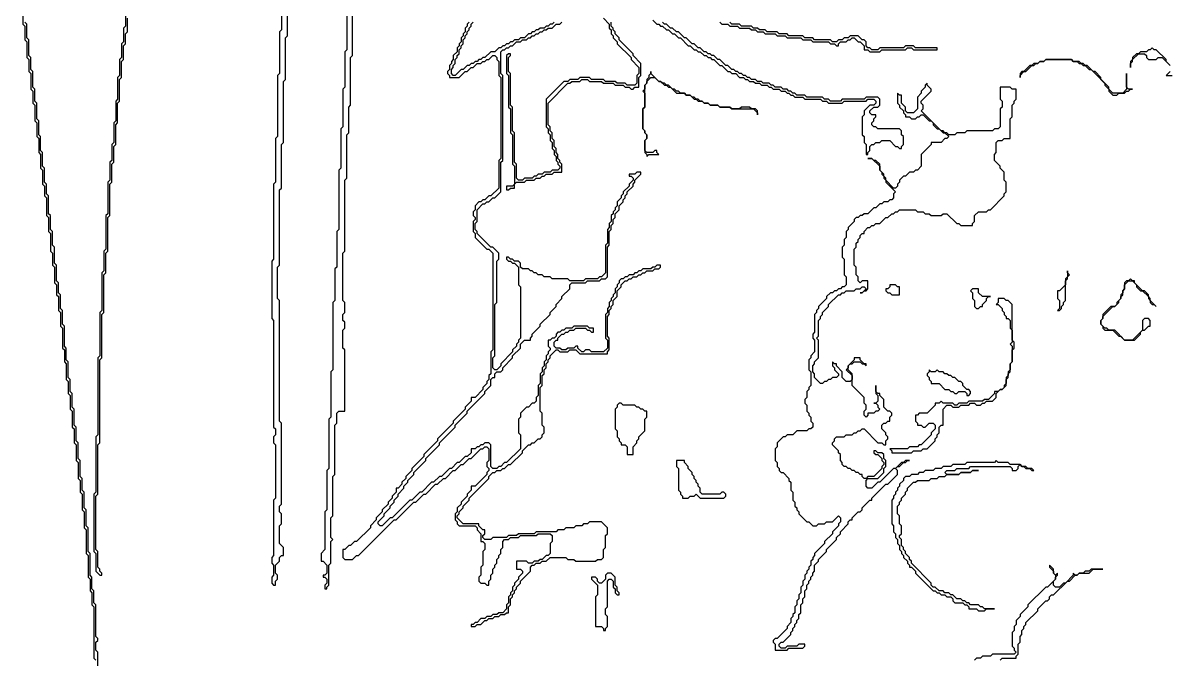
# Model space of a CAD drawing. Header units: metres. Extents: x 0 to 500, y 0 to 703.
# Drawn here: x 301.9 to 374.3, y 63.6 to 103.8 of the extents above; entities that cross this region are included whole.
import ezdxf

# ---------------------------------------------------------------- set-up
doc = ezdxf.new("R2010")
doc.units = ezdxf.units.M

msp = doc.modelspace()

# ---------------------------------------------------------------- linework, layer by layer
for points in [[(322.375, 106.125), (322.375, 102.125), (322.25, 102), (322.25, 99.75), (322.125, 99.625), (322.125, 97.25), (322, 97.125), (322, 94.625), (321.875, 94.5), (321.875, 90.75), (321.75, 90.625), (321.75, 88.375), (321.625, 88.25), (321.625, 86.25), (321.5, 86.125), (321.5, 81.875), (321.375, 81.75), (321.375, 78.875), (321.25, 78.75), (321.25, 75.625), (321.125, 75.5), (321.125, 73), (321, 72.875), (321, 70.5), (320.75, 70.25), (320.75, 69.75), (320.875, 69.75), (321.125, 69.5), (321.125, 69), (321, 68.875), (320.875, 68.875), (320.875, 68.75), (321, 68.75), (321.125, 68.625), (321.125, 68.375), (321, 68.25), (321, 68), (321.125, 68), (321.125, 68.125), (321.25, 68.25), (321.25, 69.5), (321.375, 69.625), (321.375, 71), (321.5, 71.125), (321.375, 71.25), (321.375, 72.5), (321.5, 72.625), (321.5, 75.125), (321.625, 75.25), (321.625, 78.375), (321.75, 78.5), (321.75, 79.125), (321.875, 79.25), (322.25, 79.25), (322.25, 83.125), (322.125, 83.25), (322.125, 84.375), (322.25, 84.5), (322.25, 84.875), (322.125, 85), (322.125, 85.375), (322.25, 85.5), (322.25, 86.125), (322.125, 86.25), (322.125, 89.25), (322.25, 89.375), (322.25, 93.875), (322.375, 94), (322.375, 96.75), (322.5, 96.875), (322.5, 98.5), (322.625, 98.625), (322.625, 101.625), (322.75, 101.75), (322.75, 105.75)], [(318.25, 105.25), (318.25, 103.375), (318.125, 103.25), (318.125, 100.625), (318, 100.5), (318, 96.625), (317.875, 96.5), (317.875, 93.75), (317.75, 93.625), (317.75, 88.875), (317.625, 88.75), (317.625, 85.125), (317.75, 85), (317.75, 78.25), (317.875, 78.125), (317.875, 77.75), (317.75, 77.625), (317.75, 77.25), (317.875, 77.125), (317.875, 73.75), (317.75, 73.625), (317.75, 70.125), (317.625, 70), (317.625, 69.625), (317.75, 69.5), (317.75, 68.875), (317.625, 68.75), (317.625, 68.375), (317.75, 68.25), (317.875, 68.25), (317.875, 68.5), (318, 68.625), (318, 68.875), (317.875, 69), (317.875, 69.5), (318.125, 69.75), (318.125, 70), (318.25, 70.125), (318.375, 70.125), (318.375, 70.625), (318.125, 70.875), (318.125, 72), (318.25, 72.125), (318.25, 72.75), (318.125, 72.875), (318.125, 73.25), (318.25, 73.375), (318.25, 78.5), (318.125, 78.625), (318.125, 86.25), (318, 86.375), (318, 88.375), (318.125, 88.5), (318.125, 93.25), (318.25, 93.375), (318.25, 96.125), (318.375, 96.25), (318.375, 100.125), (318.5, 100.25), (318.5, 102.875), (318.625, 103), (318.625, 104.875)], [(301.875, 104.625), (301.875, 103.75), (302, 103.625), (302, 102.75), (302.125, 102.625), (302.125, 101.625), (302.25, 101.5), (302.25, 100.75), (302.375, 100.625), (302.375, 99.625), (302.5, 99.5), (302.5, 98.75), (302.625, 98.625), (302.625, 97.625), (302.75, 97.5), (302.75, 96.625), (302.875, 96.5), (302.875, 95.625), (303, 95.5), (303, 94.625), (303.125, 94.5), (303.125, 93.625), (303.25, 93.5), (303.25, 92.875), (303.375, 92.75), (303.375, 91.625), (303.5, 91.5), (303.5, 90.625), (303.625, 90.5), (303.625, 89.375), (303.75, 89.25), (303.75, 88.5), (303.875, 88.375), (303.875, 87.375), (304, 87.25), (304, 86.625), (304.125, 86.5), (304.125, 85.625), (304.25, 85.5), (304.25, 84.625), (304.375, 84.5), (304.375, 83.25), (304.5, 83.125), (304.5, 82.375), (304.625, 82.25), (304.625, 81.25), (304.75, 81.125), (304.75, 80.375), (304.875, 80.25), (304.875, 79.375), (305, 79.25), (305, 78.25), (305.125, 78.125), (305.125, 77.25), (305.25, 77.125), (305.25, 76.125), (305.375, 76), (305.375, 75), (305.5, 74.875), (305.5, 74.125), (305.625, 74), (305.625, 73), (305.75, 72.875), (305.75, 71.875), (305.875, 71.75), (305.875, 70.25), (306, 70.125), (306, 68.75), (306.125, 68.625), (306.125, 67.875), (306.25, 67.75), (306.25, 67), (306.375, 66.875), (306.375, 63.625), (306.5, 63.5)], [(308.375, 105), (308.375, 103.625), (308.25, 103.5), (308.25, 102.625), (308.125, 102.5), (308.125, 101.625), (308, 101.5), (308, 100.5), (307.875, 100.375), (307.875, 99), (307.75, 98.875), (307.75, 97.625), (307.625, 97.5), (307.625, 96.25), (307.5, 96.125), (307.5, 95.125), (307.375, 95), (307.375, 93.875), (307.25, 93.75), (307.25, 91.75), (307.125, 91.625), (307.125, 89.5), (307, 89.375), (307, 88.125), (306.875, 88), (306.875, 85.625), (306.75, 85.5), (306.75, 82.75), (306.625, 82.625), (306.625, 77.75), (306.5, 77.625), (306.5, 74.125), (306.375, 74), (306.375, 70.375), (306.5, 70.25), (306.5, 69.125), (306.75, 68.875), (306.875, 68.875), (306.875, 69), (306.75, 69.125), (306.75, 69.25), (306.625, 69.375), (306.625, 70.375), (306.5, 70.5), (306.5, 73.875), (306.625, 74), (306.625, 77.125), (306.75, 77.25), (306.75, 82.5), (306.875, 82.625), (306.875, 85.375), (307, 85.5), (307, 87.875), (307.125, 88), (307.125, 89.25), (307.25, 89.375), (307.25, 91.5), (307.375, 91.625), (307.375, 93.625), (307.5, 93.75), (307.5, 94.875), (307.625, 95), (307.625, 96), (307.75, 96.125), (307.75, 97.375), (307.875, 97.5), (307.875, 98.75), (308, 98.875), (308, 100.25), (308.125, 100.375), (308.125, 101.375), (308.25, 101.5), (308.25, 102.375), (308.375, 102.5), (308.375, 103.125), (308.5, 103.25), (308.5, 104.125)], [(306.625, 62.125), (306.625, 64), (306.5, 64.125), (306.5, 64.625), (306.625, 64.75), (306.625, 64.875), (306.5, 65), (306.5, 67), (306.375, 67.125), (306.375, 67.875), (306.25, 68), (306.25, 68.75), (306.125, 68.875), (306.125, 70.25), (306, 70.375), (306, 71.875), (305.875, 72), (305.875, 73), (305.75, 73.125), (305.75, 74.125), (305.625, 74.25), (305.625, 75), (305.5, 75.125), (305.5, 76.125), (305.375, 76.25), (305.375, 77.25), (305.25, 77.375), (305.25, 78.25), (305.125, 78.375), (305.125, 79.375), (305, 79.5), (305, 80.375), (304.875, 80.5), (304.875, 81.25), (304.75, 81.375), (304.75, 82.375), (304.625, 82.5), (304.625, 83.25), (304.5, 83.375), (304.5, 84.625), (304.375, 84.75), (304.375, 85.625), (304.25, 85.75), (304.25, 86.625), (304.125, 86.75), (304.125, 87.375), (304, 87.5), (304, 88.5), (303.875, 88.625), (303.875, 89.625), (303.75, 89.75), (303.75, 90.625), (303.625, 90.75), (303.625, 91.625), (303.5, 91.75), (303.5, 92.875), (303.375, 93), (303.375, 93.625), (303.25, 93.75), (303.25, 94.625), (303.125, 94.75), (303.125, 95.625), (303, 95.75), (303, 96.625), (302.875, 96.75), (302.875, 97.625), (302.75, 97.75), (302.75, 98.75), (302.625, 98.875), (302.625, 99.625), (302.5, 99.75), (302.5, 100.75), (302.375, 100.875), (302.375, 101.625), (302.25, 101.75), (302.25, 102.75), (302.125, 102.875), (302.125, 103.75), (302, 103.875)], [(330.125, 103.875), (330, 103.75), (330, 103.625), (329.875, 103.5), (329.875, 103.25), (329.75, 103.125), (329.75, 103), (329.625, 102.875), (329.625, 102.625), (329.5, 102.5), (329.5, 102.375), (329.375, 102.25), (329.375, 102), (329.125, 101.75), (329.125, 101.5), (329, 101.375), (329, 101.25), (328.875, 101.125), (328.875, 100.875), (328.75, 100.75), (328.75, 100.625), (328.875, 100.5), (328.875, 100.375), (329.5, 100.375), (329.875, 100.75), (330, 100.75), (330.25, 101), (330.375, 101), (330.625, 101.25), (330.875, 101.25), (331, 101.375), (331.125, 101.375), (331.25, 101.5), (331.375, 101.5), (331.625, 101.75), (331.75, 101.75), (331.875, 101.625), (331.875, 101.5), (332, 101.375), (332, 100.5), (332.125, 100.375), (332.125, 95.25), (332, 95.125), (332, 93.375), (331.5, 92.875), (331.375, 92.875), (331.125, 92.625), (331, 92.625), (330.875, 92.5), (330.75, 92.5), (330.5, 92.25), (330.5, 92), (330.375, 91.875), (330.375, 91.625), (330.5, 91.5), (330.5, 91.375), (330.375, 91.25), (330.375, 90.625), (330.5, 90.5), (330.5, 90.25), (331.25, 89.5), (331.375, 89.5), (331.625, 89.25), (331.625, 83.125), (331.5, 83), (331.5, 81.625), (331.375, 81.5), (331.375, 81.25), (331.25, 81.125), (331.25, 81), (331, 80.75), (331, 80.625), (330.5, 80.125), (330.25, 80.125), (330.25, 79.875), (329.875, 79.5), (329.875, 79.375), (329.125, 78.625), (329.125, 78.5), (328.125, 77.5), (328.125, 77.375), (327.25, 76.5), (327.25, 76.375), (326.5, 75.625), (326.5, 75.5), (326.125, 75.125), (326.125, 75), (325.875, 74.75), (325.875, 74.625), (325.625, 74.375), (325.5, 74.375), (325.5, 74.125), (325.25, 73.875), (325.25, 73.75), (325, 73.5), (325, 73.375), (324.625, 73), (324.625, 72.875), (324.25, 72.5), (324.25, 72.375), (323.875, 72), (323.875, 71.875), (323, 71), (322.875, 71), (322.625, 70.75), (322.5, 70.75), (322.25, 70.5), (322.125, 70.5), (322.125, 70), (322.25, 69.875), (322.75, 69.875), (323, 70.125), (323.125, 70.125), (325.375, 72.375), (325.5, 72.375), (326.625, 73.5), (326.75, 73.5), (327.25, 74), (327.375, 74), (328, 74.625), (328.125, 74.625), (328.5, 75), (328.625, 75), (329.125, 75.5), (329.25, 75.5), (329.625, 75.875), (329.75, 75.875), (330.125, 76.25), (330.25, 76.25), (330.875, 76.875), (331, 76.875), (331.125, 77), (331.25, 77), (331.375, 76.875), (331.375, 76.125), (331.25, 76), (331.25, 75.75), (331.375, 75.625), (331.375, 75.5), (331.25, 75.375), (331.25, 75.25), (330.5, 74.5), (330.25, 74.5), (330.25, 74.25), (330, 74), (330, 73.875), (329.625, 73.5), (329.625, 73.375), (329.375, 73.125), (329.375, 72.875), (329.25, 72.75), (329.25, 72.375), (329.375, 72.25), (329.375, 72.125), (329.5, 72), (330.5, 72), (330.625, 71.875), (330.625, 71.75), (330.875, 71.5), (330.875, 71), (331, 71), (331.125, 70.875), (331.125, 70.5), (331, 70.375), (331, 69.5), (330.875, 69.375), (330.875, 68.875), (330.75, 68.75), (330.75, 68.5), (330.875, 68.375), (331.125, 68.375), (331.25, 68.25), (331.375, 68.25), (331.375, 68.5), (331.5, 68.625), (331.5, 68.875), (331.625, 69), (331.625, 69.25), (331.75, 69.375), (331.75, 69.5), (331.875, 69.625), (331.875, 69.875), (332, 70), (332, 70.125), (332.125, 70.25), (332.125, 70.5), (332.25, 70.625), (332.25, 71), (332.375, 71.125), (332.625, 71.125), (332.75, 71.25), (333.25, 71.25), (333.375, 71.375), (334.375, 71.375), (334.5, 71.5), (335.25, 71.5), (335.375, 71.375), (335.375, 71), (335.25, 70.875), (335.25, 70.25), (335.125, 70.125), (335, 70.125), (334.75, 69.875), (334.625, 69.875), (334.5, 69.75), (334.25, 69.75), (334.125, 69.625), (333.875, 69.625), (333.75, 69.75), (333.125, 69.75), (333.125, 69.25), (333.375, 69.25), (333.5, 69.125), (333.5, 69), (333.25, 68.75), (333.25, 68.625), (333, 68.375), (333, 68.25), (332.875, 68.125), (332.875, 67.875), (332.75, 67.75), (332.75, 67.625), (332.625, 67.5), (332.625, 67.125), (332.5, 67), (332.5, 66.75), (332.25, 66.5), (332, 66.5), (331.875, 66.375), (331.625, 66.375), (331.5, 66.25), (331.25, 66.25), (331.125, 66.125), (330.875, 66.125), (330.625, 65.875), (330.5, 65.875), (330.375, 65.75), (330.25, 65.75), (330.25, 65.625), (330.5, 65.625), (330.625, 65.75), (330.875, 65.75), (331.125, 66), (331.25, 66), (331.375, 66.125), (331.625, 66.125), (331.75, 66.25), (332, 66.25), (332.125, 66.375), (332.375, 66.375), (332.5, 66.5), (332.625, 66.5), (332.625, 66.875), (332.75, 67), (332.75, 67.375), (332.875, 67.5), (332.875, 67.625), (333, 67.75), (333, 67.875), (333.125, 68), (333.125, 68.125), (333.375, 68.375), (333.375, 68.5), (334, 69.125), (334, 69.375), (334.125, 69.5), (334.25, 69.5), (334.375, 69.625), (334.625, 69.625), (334.75, 69.75), (335, 69.75), (335.25, 70), (336.25, 70), (336.375, 69.875), (336.75, 69.875), (336.875, 69.75), (338.125, 69.75), (338.25, 69.875), (338.5, 69.875), (338.625, 70), (338.625, 70.5), (338.75, 70.625), (338.75, 71.375), (338.875, 71.5), (338.875, 71.875), (338.5, 72.25), (337.75, 72.25), (337.625, 72.125), (337.375, 72.125), (337.25, 72), (336.875, 72), (336.75, 71.875), (336.25, 71.875), (336.125, 71.75), (335.75, 71.75), (335.625, 71.625), (334.375, 71.625), (334.25, 71.5), (333.25, 71.5), (333.125, 71.375), (332.625, 71.375), (332.5, 71.25), (331.625, 71.25), (331.5, 71.125), (331.125, 71.125), (331, 71.25), (331, 71.375), (331.125, 71.5), (331.125, 71.75), (331, 71.75), (330.75, 72), (330.75, 72.125), (329.75, 72.125), (329.375, 72.5), (329.375, 72.625), (329.5, 72.75), (329.5, 72.875), (329.75, 73.125), (329.75, 73.25), (330.125, 73.625), (330.125, 73.75), (331.375, 75), (331.375, 75.125), (331.625, 75.375), (331.75, 75.375), (331.875, 75.5), (332.125, 75.5), (332.25, 75.625), (332.375, 75.625), (332.625, 75.875), (332.75, 75.875), (333.5, 76.625), (333.5, 76.75), (333.875, 77.125), (334, 77.125), (334.125, 77.25), (334.25, 77.25), (334.5, 77.5), (334.625, 77.5), (334.75, 77.625), (334.75, 77.75), (334.875, 77.875), (334.875, 78.25), (334.75, 78.375), (334.75, 79.125), (334.625, 79.25), (334.625, 80.75), (334.75, 80.875), (334.75, 81.5), (334.875, 81.625), (334.875, 81.875), (335, 82), (335, 82.25), (335.125, 82.375), (335.125, 82.5), (335.25, 82.625), (335.25, 82.75), (335.625, 83.125), (335.75, 83.125), (335.875, 83), (336.375, 83), (336.5, 83.125), (336.875, 83.125), (337.125, 82.875), (338.875, 82.875), (338.875, 83), (339, 83.125), (339, 83.875), (338.875, 84), (338.875, 85.25), (339, 85.375), (339, 85.625), (339.125, 85.75), (339.125, 85.875), (339.25, 86), (339.25, 86.25), (339.5, 86.5), (339.5, 86.875), (339.75, 87.125), (339.75, 87.25), (340, 87.5), (340.125, 87.5), (340.25, 87.625), (340.375, 87.625), (340.5, 87.75), (340.75, 87.75), (340.875, 87.875), (341, 87.875), (341.125, 88), (341.25, 88), (341.375, 88.125), (341.75, 88.125), (341.875, 88.25), (342.125, 88.25), (342.25, 88.375), (342.25, 88.5), (342, 88.5), (341.875, 88.375), (341.75, 88.375), (341.625, 88.25), (341.125, 88.25), (341, 88.125), (340.875, 88.125), (340.75, 88), (340.625, 88), (340.5, 87.875), (340.25, 87.875), (340.125, 87.75), (340, 87.75), (339.875, 87.625), (339.75, 87.625), (339.625, 87.5), (339.625, 87.375), (339.5, 87.25), (339.5, 87.125), (339.375, 87), (339.375, 86.75), (339.25, 86.625), (339.25, 86.5), (339.125, 86.375), (339.125, 86.25), (339, 86.125), (339, 85.875), (338.875, 85.75), (338.875, 85.5), (338.75, 85.375), (338.75, 83.875), (338.875, 83.75), (338.875, 83.25), (338.625, 83), (337.875, 83), (337.75, 83.125), (337.5, 83.125), (337.375, 83), (337.25, 83), (337, 83.25), (337, 83.375), (336.875, 83.375), (336.75, 83.25), (336.375, 83.25), (336.25, 83.125), (336, 83.125), (335.875, 83.25), (335.625, 83.25), (335.5, 83.375), (335.5, 83.625), (335.625, 83.75), (335.75, 83.75), (335.75, 83.875), (336, 84.125), (336.125, 84.125), (336.25, 84.25), (336.375, 84.25), (336.5, 84.375), (336.75, 84.375), (336.875, 84.5), (337.5, 84.5), (337.625, 84.375), (337.75, 84.375), (337.875, 84.25), (338, 84.25), (338, 84.5), (337.75, 84.5), (337.625, 84.625), (336.75, 84.625), (336.625, 84.5), (336.25, 84.5), (336.125, 84.375), (336, 84.375), (335.875, 84.25), (335.75, 84.25), (335.625, 84.125), (335.625, 84), (335.5, 83.875), (335.375, 83.875), (335.25, 83.75), (335.125, 83.75), (335.125, 83.375), (335.25, 83.25), (335.25, 83.125), (335.125, 83), (335.125, 82.875), (335, 82.75), (335, 82.5), (334.875, 82.375), (334.875, 82.125), (334.75, 82), (334.75, 81.75), (334.625, 81.625), (334.625, 81), (334.5, 80.875), (334.5, 80.25), (334.375, 80.125), (334.375, 79.875), (334.25, 79.75), (334.125, 79.75), (333.875, 79.5), (333.75, 79.5), (333.375, 79.125), (333.375, 78.875), (333.25, 78.75), (333.25, 77.875), (333.375, 77.75), (333.375, 76.875), (332.5, 76), (332.375, 76), (332.125, 75.75), (332, 75.75), (331.875, 75.625), (331.625, 75.625), (331.5, 75.75), (331.5, 77.125), (331.375, 77.25), (331.125, 77.25), (331, 77.125), (330.875, 77.125), (330.75, 77), (330.625, 77), (330.5, 76.875), (330.25, 76.875), (330.25, 76.625), (330, 76.375), (329.875, 76.375), (329.5, 76), (329.375, 76), (329, 75.625), (328.875, 75.625), (328.375, 75.125), (328.25, 75.125), (327.875, 74.75), (327.75, 74.75), (327.125, 74.125), (327, 74.125), (326.5, 73.625), (326.375, 73.625), (325.25, 72.5), (325.125, 72.5), (324.625, 72), (324.5, 72), (324.375, 72.125), (324.375, 72.25), (324.75, 72.625), (324.75, 72.75), (325.125, 73.125), (325.125, 73.25), (325.375, 73.5), (325.375, 73.625), (325.625, 73.875), (325.625, 74), (326, 74.375), (326, 74.5), (326.25, 74.75), (326.25, 74.875), (326.625, 75.25), (326.625, 75.375), (327.375, 76.125), (327.375, 76.25), (328.25, 77.125), (328.25, 77.25), (329.25, 78.25), (329.25, 78.375), (330, 79.125), (330, 79.25), (331.125, 80.375), (331.125, 80.5), (331.5, 80.875), (331.5, 81.25), (331.625, 81.375), (331.75, 81.375), (331.75, 81.625), (331.875, 81.75), (332.125, 81.75), (332.25, 81.875), (332.25, 82), (332.875, 82.625), (332.875, 82.75), (333.375, 83.25), (333.375, 83.5), (333.625, 83.75), (334, 83.75), (334, 83.875), (334.125, 84), (334.125, 84.125), (334.625, 84.625), (334.625, 84.75), (335.25, 85.375), (335.25, 85.5), (335.625, 85.875), (335.625, 86), (336, 86.375), (336, 86.5), (336.5, 87), (336.5, 87.25), (336.625, 87.375), (337.5, 87.375), (337.625, 87.5), (338.375, 87.5), (338.5, 87.625), (338.75, 87.625), (338.875, 87.75), (338.875, 89.625), (339, 89.75), (339, 90.625), (339.125, 90.75), (339.125, 91), (339.25, 91.125), (339.25, 91.375), (339.375, 91.5), (339.375, 91.75), (339.625, 92), (339.625, 92.25), (339.875, 92.5), (339.875, 92.625), (340, 92.75), (340, 92.875), (340.125, 93), (340.125, 93.125), (340.5, 93.5), (340.5, 93.625), (340.625, 93.75), (340.625, 93.875), (341, 94.25), (341, 94.375), (340.75, 94.375), (340.625, 94.25), (340.25, 94.25), (340.25, 94.125), (340.375, 94.125), (340.5, 94), (340.5, 93.875), (340.25, 93.625), (340.25, 93.5), (339.875, 93.125), (339.875, 93), (339.75, 92.875), (339.75, 92.75), (339.5, 92.5), (339.5, 92.25), (339.375, 92.125), (339.375, 92), (339.25, 91.875), (339.25, 91.75), (339.125, 91.625), (339.125, 91.25), (339, 91.125), (339, 90.875), (338.875, 90.75), (338.875, 89.875), (338.75, 89.75), (338.75, 88), (338.5, 87.75), (338.375, 87.75), (338.25, 87.625), (337.5, 87.625), (337.375, 87.5), (336.5, 87.5), (336.375, 87.625), (335.375, 87.625), (335.25, 87.75), (334.875, 87.75), (334.75, 87.875), (334.5, 87.875), (334.375, 88), (334.25, 88), (334.125, 88.125), (334, 88.125), (333.875, 88.25), (333.5, 88.25), (333.375, 88.375), (333.375, 88.625), (333.25, 88.75), (333, 88.75), (332.875, 88.875), (332.75, 88.875), (332.625, 89), (332.5, 89), (332.5, 88.875), (332.625, 88.75), (332.75, 88.75), (332.875, 88.625), (333, 88.625), (333.25, 88.375), (333.25, 87.25), (333.375, 87.125), (333.375, 83.875), (333.25, 83.75), (333.25, 83.625), (333.125, 83.5), (333.125, 83.375), (332.875, 83.125), (332.875, 83), (332.125, 82.25), (332.125, 82.125), (331.875, 81.875), (331.75, 81.875), (331.625, 82), (331.625, 82.625), (331.75, 82.75), (331.75, 86), (331.875, 86.125), (331.875, 88.75), (332, 88.875), (332, 89.25), (331.625, 89.625), (331.5, 89.625), (330.625, 90.5), (330.625, 90.625), (330.5, 90.75), (330.5, 91.125), (330.625, 91.25), (330.625, 92), (331, 92.375), (331.125, 92.375), (331.25, 92.5), (331.375, 92.5), (331.625, 92.75), (331.75, 92.75), (332.125, 93.125), (332.125, 95), (332.25, 95.125), (332.25, 100.5), (332.125, 100.625), (332.125, 102), (332.25, 102.125), (332.375, 102.125), (332.5, 102.25), (332.625, 102.25), (332.75, 102.375), (332.875, 102.375), (333.125, 102.625), (333.375, 102.625), (333.5, 102.75), (333.75, 102.75), (333.875, 102.875), (334, 102.875), (334.125, 103), (334.25, 103), (334.375, 103.125), (334.5, 103.125), (334.625, 103.25), (334.75, 103.25), (334.875, 103.375), (335, 103.375), (335.125, 103.5), (335.375, 103.5), (335.625, 103.75), (335.875, 103.75), (336, 103.875)], [(335.5, 103.875), (335.375, 103.75), (335.25, 103.75), (335.125, 103.625), (335, 103.625), (334.875, 103.5), (334.625, 103.5), (334.5, 103.375), (334.375, 103.375), (334.25, 103.25), (334.125, 103.25), (334, 103.125), (333.875, 103.125), (333.625, 102.875), (333.375, 102.875), (333.25, 102.75), (333, 102.75), (332.875, 102.625), (332.75, 102.625), (332.625, 102.5), (332.5, 102.5), (332.375, 102.375), (332.25, 102.375), (332.125, 102.25), (332, 102.25), (331.75, 102), (331.5, 102), (331.125, 101.625), (331, 101.625), (330.875, 101.5), (330.75, 101.5), (330.625, 101.375), (330.5, 101.375), (330.375, 101.25), (330.25, 101.25), (330.125, 101.125), (330, 101.125), (329.75, 100.875), (329.625, 100.875), (329.25, 100.5), (329.125, 100.5), (329, 100.625), (329, 100.875), (329.125, 101), (329.125, 101.125), (329.25, 101.25), (329.25, 101.5), (329.375, 101.625), (329.375, 101.75), (329.5, 101.875), (329.5, 102.125), (329.625, 102.25), (329.625, 102.375), (329.75, 102.5), (329.75, 102.75), (329.875, 102.875), (329.875, 103), (330, 103.125), (330, 103.25), (330.125, 103.375), (330.125, 103.5), (330.25, 103.625), (330.25, 103.75), (330.375, 103.875)], [(338.625, 104.125), (339, 103.75), (339, 103.5), (339.125, 103.375), (339.125, 103.125), (339.25, 103), (339.25, 102.875), (339.5, 102.625), (339.5, 102.5), (340.375, 101.625), (340.375, 101.5), (340.875, 101), (340.875, 100.625), (340.75, 100.5), (340.75, 100), (340.625, 99.875), (340.125, 99.875), (340, 100), (339.5, 100), (339.375, 100.125), (338.75, 100.125), (338.625, 100.25), (337.875, 100.25), (337.75, 100.375), (337.125, 100.375), (337, 100.25), (336.5, 100.25), (336.375, 100.125), (336.125, 100.125), (335, 99), (335, 97.25), (335.125, 97.125), (335.125, 96.875), (335.25, 96.75), (335.25, 96.375), (335.375, 96.25), (335.375, 95.875), (335.5, 95.75), (335.5, 95.5), (335.625, 95.375), (335.625, 95.125), (335.75, 95), (335.75, 94.875), (335.875, 94.75), (335.875, 94.625), (335.75, 94.5), (335.375, 94.5), (335.25, 94.375), (334.875, 94.375), (334.75, 94.25), (334.5, 94.25), (334.375, 94.125), (334.25, 94.125), (334.125, 94), (333.625, 94), (333.5, 93.875), (333.25, 93.875), (333.125, 94), (333.125, 94.875), (333, 95), (333, 96.875), (332.875, 97), (332.875, 98.5), (332.75, 98.625), (332.75, 100.625), (332.625, 100.75), (332.625, 101.625), (332.75, 101.75), (332.75, 101.875), (332.625, 101.875), (332.5, 101.75), (332.5, 100.625), (332.625, 100.5), (332.625, 98.5), (332.75, 98.375), (332.75, 96.875), (332.875, 96.75), (332.875, 94.875), (333, 94.75), (333, 93.625), (332.875, 93.5), (332.5, 93.5), (332.5, 93.25), (332.625, 93.25), (332.75, 93.375), (333, 93.375), (333, 93.625), (333.125, 93.75), (333.625, 93.75), (333.75, 93.875), (334.25, 93.875), (334.375, 94), (334.625, 94), (334.75, 94.125), (334.875, 94.125), (335, 94.25), (335.375, 94.25), (335.5, 94.375), (336, 94.375), (336, 94.875), (335.875, 95), (335.875, 95.125), (335.75, 95.25), (335.75, 95.5), (335.625, 95.625), (335.625, 95.875), (335.5, 96), (335.5, 96.375), (335.375, 96.5), (335.375, 96.875), (335.25, 97), (335.25, 97.25), (335.125, 97.375), (335.125, 98.75), (336.375, 100), (336.5, 100), (336.625, 100.125), (337.125, 100.125), (337.25, 100.25), (337.625, 100.25), (337.75, 100.125), (338.5, 100.125), (338.625, 100), (339.25, 100), (339.375, 99.875), (339.875, 99.875), (340, 99.75), (340.25, 99.75), (340.375, 99.625), (340.5, 99.625), (340.625, 99.75), (340.875, 99.75), (340.875, 100.375), (341, 100.5), (341, 101.25), (340.5, 101.75), (340.5, 101.875), (339.625, 102.75), (339.625, 102.875), (339.375, 103.125), (339.375, 103.25), (339.25, 103.375), (339.25, 103.5), (339.125, 103.625), (339.125, 103.875)], [(341.75, 104), (342, 103.75), (342.125, 103.75), (342.25, 103.625), (342.375, 103.625), (342.625, 103.375), (342.75, 103.375), (343, 103.125), (343.125, 103.125), (343.375, 102.875), (343.5, 102.875), (344, 102.375), (344.125, 102.375), (344.375, 102.125), (344.5, 102.125), (344.625, 102), (344.75, 102), (345, 101.75), (345.125, 101.75), (345.25, 101.625), (345.375, 101.625), (345.5, 101.5), (345.625, 101.5), (346, 101.125), (346.125, 101.125), (346.5, 100.75), (346.625, 100.75), (346.75, 100.625), (347, 100.625), (347.25, 100.375), (347.5, 100.375), (347.625, 100.25), (347.75, 100.25), (347.875, 100.125), (348.125, 100.125), (348.25, 100), (348.5, 100), (348.625, 99.875), (349, 99.875), (349.125, 99.75), (349.25, 99.75), (349.375, 99.625), (349.75, 99.625), (349.875, 99.5), (350.125, 99.5), (350.25, 99.375), (350.375, 99.375), (350.5, 99.25), (350.625, 99.25), (350.75, 99.125), (351.25, 99.125), (351.375, 99), (352.375, 99), (352.5, 98.875), (352.75, 98.875), (352.875, 98.75), (353.75, 98.75), (353.875, 98.875), (355.25, 98.875), (355.375, 99), (355.75, 99), (355.875, 98.875), (355.875, 98.75), (355.75, 98.625), (355.5, 98.625), (355.125, 98.25), (355.125, 98), (355, 97.875), (355, 96.75), (355.125, 96.625), (355.125, 96.25), (355.25, 96.125), (355.25, 95.5), (355.375, 95.5), (355.375, 95.625), (355.5, 95.75), (355.5, 96), (355.625, 96.125), (355.75, 96.125), (355.875, 96.25), (356.125, 96.25), (356.25, 96.375), (356.75, 96.375), (357.125, 96), (357.25, 96), (357.375, 95.875), (357.5, 95.875), (357.5, 96), (357.625, 96.125), (357.625, 96.625), (357.5, 96.75), (357.5, 97), (357.375, 97.125), (356, 97.125), (355.875, 97.25), (355.75, 97.25), (355.625, 97.375), (355.625, 97.5), (355.75, 97.625), (355.75, 97.75), (355.875, 97.875), (355.875, 98), (355.625, 98), (355.5, 98.125), (355.5, 98.25), (355.75, 98.5), (356, 98.5), (356.125, 98.625), (356.125, 99), (356, 99.125), (355.25, 99.125), (355.125, 99), (353.75, 99), (353.625, 98.875), (353, 98.875), (352.875, 99), (352.625, 99), (352.5, 99.125), (351.5, 99.125), (351.375, 99.25), (350.875, 99.25), (350.75, 99.375), (350.625, 99.375), (350.5, 99.5), (350.375, 99.5), (350.25, 99.625), (350, 99.625), (349.875, 99.75), (349.5, 99.75), (349.375, 99.875), (349.25, 99.875), (349.125, 100), (348.75, 100), (348.625, 100.125), (348.375, 100.125), (348.25, 100.25), (348, 100.25), (347.875, 100.375), (347.75, 100.375), (347.625, 100.5), (347.5, 100.5), (347.375, 100.625), (347.25, 100.625), (347.125, 100.75), (347, 100.75), (346.875, 100.875), (346.75, 100.875), (346.5, 101.125), (346.375, 101.125), (346, 101.5), (345.875, 101.5), (345.625, 101.75), (345.5, 101.75), (345.375, 101.875), (345.25, 101.875), (345.125, 102), (345, 102), (344.75, 102.25), (344.625, 102.25), (344.375, 102.5), (344.25, 102.5), (343.875, 102.875), (343.75, 102.875), (343.375, 103.25), (343.25, 103.25), (343, 103.5), (342.875, 103.5), (342.625, 103.75), (342.5, 103.75), (342.375, 103.875)], [(346, 103.875), (346.125, 103.75), (346.5, 103.75), (346.625, 103.625), (347.125, 103.625), (347.25, 103.5), (347.875, 103.5), (348, 103.375), (348.25, 103.375), (348.375, 103.25), (348.75, 103.25), (348.875, 103.125), (349.5, 103.125), (349.625, 103), (350.125, 103), (350.25, 102.875), (351.125, 102.875), (351.25, 102.75), (351.75, 102.75), (351.875, 102.625), (352.875, 102.625), (353, 102.5), (353.25, 102.5), (353.375, 102.375), (353.5, 102.375), (353.5, 102.5), (353.625, 102.625), (354, 102.625), (354.125, 102.75), (354.25, 102.75), (354.375, 102.875), (354.5, 102.875), (354.75, 102.625), (354.875, 102.625), (355.125, 102.375), (355.125, 102.125), (355.375, 102.125), (355.5, 102), (356.125, 102), (356.25, 102.125), (357.75, 102.125), (357.875, 102.25), (358.125, 102.25), (358.25, 102.125), (359.75, 102.125), (359.75, 102.25), (358.375, 102.25), (358.25, 102.375), (357.75, 102.375), (357.625, 102.25), (356.125, 102.25), (356, 102.125), (355.625, 102.125), (355.5, 102.25), (355.375, 102.25), (355.25, 102.375), (355.25, 102.625), (355.125, 102.75), (355, 102.75), (354.75, 103), (354.25, 103), (354.125, 102.875), (353.875, 102.875), (353.75, 102.75), (353.5, 102.75), (353.375, 102.625), (353.125, 102.625), (353, 102.75), (352, 102.75), (351.875, 102.875), (351.375, 102.875), (351.25, 103), (350.375, 103), (350.25, 103.125), (349.75, 103.125), (349.625, 103.25), (349, 103.25), (348.875, 103.375), (348.5, 103.375), (348.375, 103.5), (348.125, 103.5), (348, 103.625), (347.375, 103.625), (347.25, 103.75), (346.75, 103.75), (346.625, 103.875)], [(374.5, 101.125), (374.25, 101.375), (374.25, 101.5), (373.625, 102.125), (373.5, 102.125), (373.375, 102.25), (373.25, 102.125), (373.125, 102.125), (373, 102), (372.625, 102), (372.5, 101.875), (372.375, 101.875), (372.125, 101.625), (372.125, 101.5), (372, 101.375), (372, 101), (372, 101.25), (372.125, 101.375), (372.125, 101.5), (372.5, 101.875), (372.875, 101.875), (373, 101.75), (373, 101.625), (373.125, 101.5), (373.625, 101.5), (373.75, 101.625), (374, 101.625), (374.375, 101.25)], [(374.5, 100.75), (374.25, 100.5), (374.625, 100.5)], [(363.75, 63.5), (363.875, 63.625), (364.75, 63.625), (364.75, 63.75), (364.875, 63.875), (364.875, 64.5), (365, 64.625), (365, 65), (365.125, 65.125), (365.125, 65.375), (365.25, 65.5), (365.25, 65.625), (365.375, 65.75), (365.375, 65.875), (366.125, 66.625), (366.125, 66.75), (366.625, 67.25), (366.75, 67.25), (366.875, 67.375), (366.875, 67.5), (367, 67.625), (367.125, 67.625), (368, 68.5), (368.125, 68.5), (368.5, 68.875), (368.625, 68.875), (368.75, 69), (369.375, 69), (369.625, 69.25), (370.25, 69.25), (369.5, 69.25), (369.375, 69.125), (369.125, 69.125), (369, 69), (368.75, 69), (368.625, 68.875), (368.5, 68.875), (368.375, 69), (368.375, 68.875), (367.875, 68.375), (367.75, 68.375), (367.5, 68.125), (367.25, 68.125), (367.125, 68.25), (367.125, 68.5), (367.25, 68.625), (367.25, 68.75), (367.375, 68.875), (367.375, 69), (367.25, 68.875), (367.125, 69), (367.125, 69.25), (366.875, 69.5), (366.875, 69.375), (367.125, 69.125), (367.125, 69), (367.25, 68.875), (367.25, 68.625), (366.75, 68.125), (366.625, 68.125), (365.5, 67), (365.5, 66.875), (365, 66.375), (365, 66.25), (364.75, 66), (364.75, 65.75), (364.625, 65.625), (364.625, 65.375), (364.5, 65.25), (364.5, 64.375), (364.625, 64.25), (364.625, 64.125), (364.75, 64), (364.625, 63.875), (363.25, 63.875), (363.125, 63.75), (362.625, 63.75), (362.5, 63.625), (362.25, 63.625), (362.125, 63.5)]]:
    msp.add_lwpolyline(points)
for points in [[(366.625, 101.5), (366.5, 101.375), (366.25, 101.375), (366.125, 101.25), (365.875, 101.25), (365.75, 101.125), (365.625, 101.125), (365.25, 100.75), (365.125, 100.75), (365, 100.625), (365, 100.375), (365, 100.5), (365.25, 100.75), (365.375, 100.75), (365.75, 101.125), (365.875, 101.125), (366, 101.25), (366.125, 101.25), (366.25, 101.375), (366.5, 101.375), (366.625, 101.5), (368.25, 101.5), (368.375, 101.375), (368.625, 101.375), (368.75, 101.25), (368.875, 101.25), (369, 101.125), (369.125, 101.125), (369.375, 100.875), (369.5, 100.875), (370.375, 100), (370.375, 99.875), (370.625, 99.625), (370.625, 99.5), (370.875, 99.25), (371.125, 99.25), (371.25, 99.375), (371.625, 99.375), (371.75, 99.5), (371.875, 99.5), (372, 99.625), (372.125, 99.625), (371.875, 99.625), (371.75, 99.75), (371.75, 100.625), (371.75, 99.625), (371.5, 99.375), (370.875, 99.375), (370.625, 99.625), (370.625, 99.75), (370.125, 100.25), (370.125, 100.375), (369.75, 100.75), (369.625, 100.75), (369.25, 101.125), (369.125, 101.125), (369, 101.25), (368.875, 101.25), (368.75, 101.375), (368.375, 101.375), (368.25, 101.5)], [(341.625, 100.75), (341.625, 100.625), (341.5, 100.5), (341.5, 100.375), (341.375, 100.25), (341.375, 100), (341.25, 99.875), (341.25, 99.625), (341.125, 99.5), (341.25, 99.375), (341.25, 98.5), (341.125, 98.375), (341.125, 97.125), (341.25, 97), (341.25, 96.875), (341.375, 96.75), (341.375, 96.5), (341.25, 96.375), (341.25, 95.625), (341.375, 95.5), (341.375, 95.375), (341.5, 95.5), (342.125, 95.5), (342, 95.625), (342, 95.75), (341.875, 95.75), (341.75, 95.625), (341.375, 95.625), (341.25, 95.75), (341.25, 96.375), (341.375, 96.5), (341.375, 96.75), (341.25, 96.875), (341.25, 97), (341.125, 97.125), (341.125, 98.375), (341.25, 98.5), (341.25, 99.875), (341.375, 100), (341.375, 100.125), (341.625, 100.375), (341.875, 100.375), (342.125, 100.125), (342.25, 100.125), (342.5, 99.875), (342.625, 99.875), (342.75, 99.75), (342.875, 99.75), (343.25, 99.375), (343.75, 99.375), (343.875, 99.25), (344.125, 99.25), (344.375, 99), (344.5, 99), (344.625, 98.875), (344.875, 98.875), (345, 98.75), (345.25, 98.75), (345.375, 98.625), (345.875, 98.625), (346, 98.5), (346.625, 98.5), (346.75, 98.375), (348.125, 98.375), (348.375, 98.125), (348.375, 98), (348.375, 98.25), (348.25, 98.375), (348, 98.375), (347.875, 98.5), (347.375, 98.5), (347.25, 98.375), (346.75, 98.375), (346.625, 98.5), (346, 98.5), (345.875, 98.625), (345.375, 98.625), (345.25, 98.75), (345, 98.75), (344.875, 98.875), (344.75, 98.875), (344.625, 99), (344.5, 99), (344.375, 99.125), (344.25, 99.125), (344.125, 99.25), (343.875, 99.25), (343.75, 99.375), (343.5, 99.375), (343.375, 99.5), (343.25, 99.5), (343.125, 99.625), (343, 99.625), (342.75, 99.875), (342.625, 99.875), (342.5, 100), (342.375, 100), (342.25, 100.125), (342.125, 100.125), (341.625, 100.625)], [(359.125, 100), (359, 99.875), (359, 99.75), (358.75, 99.5), (358.75, 99.375), (358.5, 99.125), (358.5, 98.375), (358.25, 98.125), (357.875, 98.125), (357.75, 98.25), (357.75, 98.5), (357.5, 98.75), (357.5, 99.25), (357.375, 99.25), (357.25, 99.375), (357.25, 98.75), (357.375, 98.625), (357.375, 98.5), (357.625, 98.25), (357.625, 98.125), (357.75, 98), (357.75, 97.875), (358, 97.875), (358.125, 97.75), (358.375, 97.75), (358.5, 97.875), (358.625, 97.875), (358.75, 98), (358.875, 98), (359.25, 97.625), (359.375, 97.625), (359.5, 97.5), (359.5, 97.375), (359.75, 97.125), (359.875, 97.125), (360.125, 96.875), (360.25, 96.875), (360.5, 96.625), (360.375, 96.5), (360.25, 96.5), (360, 96.25), (359.375, 96.25), (359.375, 96.125), (358.75, 95.5), (358.75, 94.75), (358.5, 94.5), (358.375, 94.5), (358.25, 94.375), (358, 94.375), (357.75, 94.125), (357.625, 94.125), (357.375, 93.875), (357.375, 93.75), (357.25, 93.625), (357.25, 93.5), (357.125, 93.375), (357, 93.375), (356.5, 93.875), (356.5, 94), (356.375, 94.125), (356.375, 94.25), (356.125, 94.5), (356.125, 94.875), (355.875, 95.125), (355.75, 95.125), (355.625, 95.25), (355.375, 95.25), (355.625, 95.25), (356.125, 94.75), (356.125, 94.5), (356.25, 94.375), (356.25, 94.25), (356.375, 94.125), (356.375, 94), (356.5, 93.875), (356.5, 93.75), (357.125, 93.125), (357, 93), (357, 92.75), (356.875, 92.625), (356.75, 92.625), (356.625, 92.5), (356.375, 92.5), (356.25, 92.375), (356.125, 92.375), (355.875, 92.125), (355.75, 92.125), (355.375, 91.75), (355.125, 91.75), (355, 91.625), (354.875, 91.625), (354.75, 91.5), (354.625, 91.5), (354.5, 91.375), (354.5, 91.25), (354.125, 90.875), (354.125, 90.75), (354, 90.625), (354, 90.25), (353.875, 90.125), (353.875, 89.75), (353.75, 89.625), (353.75, 89), (353.875, 88.875), (353.875, 87.875), (354, 87.75), (354, 87.25), (353.875, 87.125), (353.75, 87.125), (353.625, 87), (353.5, 87), (353.375, 86.875), (353.25, 86.875), (353.125, 86.75), (353, 86.75), (352.75, 86.5), (352.75, 86.375), (352.25, 85.875), (352.25, 85.75), (352.125, 85.625), (352.125, 85.5), (352, 85.375), (352, 84.25), (351.875, 84.125), (351.875, 83.875), (352, 83.75), (352, 83), (351.75, 82.75), (351.75, 82.625), (351.625, 82.5), (351.625, 81.875), (351.75, 81.75), (351.75, 80.875), (351.625, 80.75), (351.625, 80.625), (351.5, 80.5), (351.5, 80.125), (351.375, 80), (351.375, 79.75), (351.5, 79.625), (351.5, 79.25), (351.625, 79.125), (351.625, 79), (351.75, 78.875), (351.75, 78.625), (351.875, 78.5), (351.875, 78.25), (351.75, 78.125), (351.625, 78.125), (351.5, 78), (350.875, 78), (350.625, 77.75), (350.25, 77.75), (350.125, 77.625), (350, 77.625), (349.625, 77.25), (349.625, 77), (349.5, 76.875), (349.5, 76.125), (349.625, 76), (349.625, 75.75), (349.75, 75.625), (349.75, 75.5), (349.875, 75.375), (350, 75.375), (350.375, 75), (350.375, 74.875), (350.5, 74.75), (350.5, 74.25), (350.625, 74.125), (350.625, 73.625), (350.75, 73.5), (350.75, 73.25), (350.875, 73.125), (350.875, 73), (351, 72.875), (351, 72.75), (351.5, 72.25), (351.625, 72.25), (351.875, 72), (352.125, 72), (352.25, 72.125), (352.625, 72.125), (352.75, 72.25), (353.125, 72.25), (353.5, 72.625), (353.625, 72.5), (353.625, 72.25), (353.5, 72.125), (353.5, 72), (353.125, 71.625), (353.125, 71.5), (352.625, 71), (352.625, 70.875), (352, 70.25), (352, 70.125), (351.875, 70), (351.875, 69.875), (351.75, 69.75), (351.75, 69.5), (351.625, 69.375), (351.625, 69.25), (351.5, 69.125), (351.5, 69), (351.375, 68.875), (351.375, 68.625), (351.25, 68.5), (351.25, 68.25), (351.125, 68.125), (351.125, 67.75), (351, 67.625), (351, 67.375), (350.875, 67.25), (350.875, 67), (350.75, 66.875), (350.75, 66.5), (350.625, 66.375), (350.625, 66.25), (350.5, 66.125), (350.5, 65.875), (350.25, 65.625), (350.25, 65.5), (349.625, 64.875), (349.5, 64.875), (349.375, 64.75), (349.375, 64.625), (349.5, 64.5), (349.5, 64.125), (350.25, 64.125), (350.375, 64.25), (351.25, 64.25), (351.375, 64.375), (351.375, 64.5), (351, 64.5), (350.875, 64.375), (350.25, 64.375), (350.125, 64.25), (349.875, 64.25), (349.75, 64.375), (349.75, 64.5), (349.875, 64.625), (350, 64.625), (350.5, 65.125), (350.5, 65.25), (350.625, 65.375), (350.625, 65.5), (350.75, 65.625), (350.75, 65.75), (350.875, 65.875), (350.875, 66), (351, 66.125), (351, 66.375), (351.125, 66.5), (351.125, 67), (351.25, 67.125), (351.25, 67.375), (351.375, 67.5), (351.375, 67.875), (351.5, 68), (351.5, 68.25), (351.625, 68.375), (351.625, 68.5), (351.75, 68.625), (351.75, 68.75), (351.875, 68.875), (351.875, 69), (352, 69.125), (352, 69.5), (352.25, 69.75), (352.25, 69.875), (352.75, 70.375), (352.75, 70.5), (353.375, 71.125), (353.375, 71.25), (353.625, 71.5), (353.625, 71.625), (354.125, 72.125), (354.125, 72.25), (354.25, 72.375), (354.375, 72.375), (354.375, 72.5), (354.75, 72.875), (354.875, 72.875), (355, 73), (355, 73.125), (355.5, 73.625), (355.625, 73.625), (355.625, 73.75), (356.5, 74.625), (356.625, 74.625), (357.25, 75.25), (357.25, 75.5), (357.125, 75.625), (357.25, 75.75), (357.375, 75.75), (357.625, 76), (357.75, 76), (357.875, 76.125), (358, 76.125), (357.75, 76.125), (357.625, 76), (357.5, 76), (357.125, 75.625), (357, 75.625), (356.125, 74.75), (356, 74.75), (355.625, 74.375), (355.375, 74.375), (355.25, 74.5), (355.25, 74.875), (355.375, 75), (356, 75), (356.375, 75.375), (356.375, 75.625), (356.5, 75.75), (356.5, 76.125), (356.375, 76.25), (356.375, 76.5), (356.25, 76.625), (356, 76.625), (355.875, 76.75), (355.75, 76.75), (355.75, 76.625), (355.875, 76.5), (356, 76.5), (356.25, 76.25), (356.25, 76.125), (356.375, 76), (356.375, 75.875), (356.25, 75.75), (356.25, 75.625), (355.75, 75.125), (355.375, 75.125), (355.25, 75), (355.125, 75), (355, 75.125), (355, 75.25), (354.875, 75.25), (354.75, 75.375), (354.625, 75.375), (354.5, 75.5), (354.375, 75.5), (354.25, 75.625), (354.125, 75.625), (354, 75.75), (353.875, 75.75), (353.75, 75.875), (353.75, 76), (353.625, 76.125), (353.625, 76.5), (353.5, 76.625), (353.5, 76.75), (353.125, 77.125), (353.125, 77.25), (353.25, 77.375), (353.25, 77.5), (353.375, 77.625), (353.875, 77.625), (354, 77.75), (354.375, 77.75), (354.5, 77.875), (354.625, 77.875), (354.75, 78), (354.875, 78), (355, 78.125), (355.125, 78.125), (356, 77.25), (356.25, 77.25), (356.375, 77.125), (356.5, 77.125), (356.5, 77.375), (356.625, 77.5), (356.625, 77.625), (356.5, 77.75), (356.5, 77.875), (356.25, 78.125), (356.25, 78.375), (356.375, 78.5), (356.5, 78.5), (356.625, 78.625), (356.75, 78.625), (356.75, 78.875), (356.875, 79), (356.875, 79.125), (356.75, 79.25), (356.625, 79.25), (356.375, 79.5), (356.375, 80), (356.125, 80.25), (356.125, 80.375), (356, 80.375), (355.875, 80.5), (355.875, 80.875), (355.875, 80.375), (356, 80.25), (356, 79.875), (355.875, 79.75), (355.75, 79.75), (355.875, 79.75), (356, 79.625), (356, 79.5), (356.125, 79.375), (356, 79.25), (355.875, 79.25), (355.75, 79.125), (355.375, 79.125), (355.375, 79), (355.25, 78.875), (355.125, 79), (355.125, 79.25), (355.25, 79.375), (355.25, 79.625), (355.125, 79.75), (355.125, 80.125), (354.375, 80.875), (354.375, 81.625), (354.125, 81.875), (354.125, 82.125), (354.25, 82.25), (354.375, 82.25), (354.5, 82.375), (354.875, 82.375), (355, 82.25), (355.125, 82.25), (355.25, 82.125), (355.25, 82.25), (355.125, 82.25), (354.875, 82.5), (354.875, 82.625), (354.5, 82.625), (354.5, 82.5), (354.125, 82.125), (354.125, 82), (354, 81.875), (354.375, 81.5), (354.375, 81.25), (354.25, 81.125), (354, 81.125), (353.75, 81.375), (353.75, 81.75), (353.375, 82.125), (353.375, 82.25), (353.25, 82.25), (353.125, 82.375), (353.125, 82.125), (353.25, 82), (353.25, 81.875), (353.5, 81.625), (353.5, 81.5), (353.375, 81.375), (353.125, 81.375), (353, 81.25), (352.875, 81.25), (352.75, 81.125), (352.625, 81.125), (352.5, 81), (352.375, 81), (352, 81.375), (352, 81.625), (351.875, 81.75), (351.875, 82.125), (352, 82.25), (352, 82.375), (352.25, 82.625), (352.25, 83.75), (352.125, 83.875), (352.25, 84), (352.25, 85), (352.375, 85.125), (352.375, 85.25), (352.5, 85.375), (352.5, 85.5), (352.875, 85.875), (352.875, 86), (353.5, 86.625), (353.625, 86.625), (353.75, 86.75), (353.875, 86.75), (354, 86.875), (354.5, 86.875), (354.625, 87), (354.875, 87), (355, 87.125), (355.125, 87.125), (355.25, 87), (355, 86.75), (354.875, 86.75), (355, 86.75), (355.125, 86.875), (355.25, 86.875), (355.375, 87), (355.375, 87.5), (355, 87.5), (354.875, 87.375), (354.75, 87.5), (354.75, 87.75), (354.625, 87.875), (354.625, 88.375), (354.5, 88.5), (354.5, 89.5), (354.625, 89.625), (354.625, 89.875), (354.75, 90), (354.75, 90.125), (354.875, 90.25), (354.875, 90.375), (355, 90.5), (355.125, 90.5), (355.125, 90.625), (355.375, 90.875), (355.5, 90.875), (355.625, 91), (355.75, 91), (355.875, 91.125), (356.125, 91.125), (356.5, 91.5), (356.625, 91.5), (356.875, 91.75), (357, 91.75), (357.125, 91.875), (357.25, 91.875), (357.375, 92), (358.375, 92), (358.5, 91.875), (358.875, 91.875), (359, 91.75), (359.25, 91.75), (359.375, 91.625), (360, 91.625), (360.125, 91.75), (360.375, 91.75), (361, 91.125), (361.125, 91.125), (361.25, 91), (362, 91), (362, 91.125), (362.125, 91.25), (362.125, 91.625), (362.375, 91.875), (362.875, 91.875), (363, 92), (363.125, 92), (364, 92.875), (364, 93), (364.125, 93.125), (364.125, 93.75), (364, 93.875), (364, 94.375), (363.75, 94.625), (363.75, 94.75), (363.375, 95.125), (363.375, 95.5), (363.5, 95.625), (363.5, 96.25), (363.625, 96.375), (363.875, 96.375), (364, 96.5), (364.375, 96.5), (364.375, 97.75), (364.5, 97.875), (364.5, 98.625), (364.625, 98.75), (364.625, 98.875), (364.75, 99), (364.75, 99.625), (364.5, 99.625), (364.375, 99.75), (363.75, 99.75), (363.75, 99), (363.875, 98.875), (363.875, 98.5), (363.75, 98.375), (363.75, 97.25), (363.625, 97.125), (363.375, 97.125), (363.25, 97), (361.625, 97), (361.5, 96.875), (361, 96.875), (360.875, 96.75), (360.5, 96.75), (360.375, 96.875), (360.25, 96.875), (360.125, 97), (360, 97), (358.75, 98.25), (358.875, 98.375), (358.875, 98.625), (358.75, 98.75), (358.75, 98.875), (359.375, 99.5), (359.375, 99.625), (359.125, 99.875)], [(368, 88.125), (368, 87.75), (367.875, 87.625), (367.875, 87.25), (367.5, 86.875), (367.375, 86.875), (367.375, 86.375), (367.5, 86.25), (367.5, 85.75), (367.375, 85.625), (367.5, 85.625), (367.625, 85.75), (367.625, 85.875), (367.75, 86), (367.75, 86.125), (367.875, 86.25), (367.875, 87.5), (368, 87.625), (368, 87.75), (368.125, 87.875), (368, 88)], [(356.75, 87.25), (356.75, 87.125), (356.625, 87), (356.5, 87), (356.5, 86.875), (356.625, 86.75), (356.75, 86.75), (356.875, 86.625), (357.375, 86.625), (357.375, 87.125), (357.25, 87.125), (357.125, 87.25)], [(362, 87), (361.875, 86.875), (362, 86.75), (362, 86.375), (362.125, 86.25), (362.125, 85.875), (362.25, 85.75), (362.375, 85.75), (362.5, 85.875), (362.625, 85.875), (362.625, 86), (362.875, 86.25), (362.875, 86.375), (363, 86.5), (363.125, 86.5), (362.625, 86.5), (362.375, 86.75), (362.375, 87)], [(372, 87.625), (371.875, 87.5), (371.75, 87.5), (371.625, 87.375), (371.625, 87), (371.5, 86.875), (371.5, 86.75), (371.375, 86.625), (371.375, 86.375), (371.125, 86.125), (371.125, 86), (371, 85.875), (370.75, 85.875), (370.25, 85.375), (370.25, 85.125), (370.125, 85), (370.125, 84.75), (370.25, 84.625), (370.25, 84.5), (370.375, 84.375), (370.875, 84.375), (371.25, 84), (371.375, 84), (371.625, 83.75), (372.25, 83.75), (372.625, 84.125), (372.625, 84.25), (372.75, 84.375), (372.875, 84.375), (373.125, 84.625), (373.25, 84.625), (373.25, 85), (373.125, 85.125), (372.875, 85.125), (372.75, 85), (372.75, 84.375), (372.125, 83.75), (371.625, 83.75), (371, 84.375), (370.625, 84.375), (370.5, 84.5), (370.375, 84.5), (370.125, 84.75), (370.125, 85), (370.25, 85.125), (370.25, 85.25), (370.875, 85.875), (371, 85.875), (371.25, 86.125), (371.25, 86.25), (371.375, 86.375), (371.375, 86.5), (371.5, 86.625), (371.5, 86.875), (371.625, 87), (371.625, 87.25), (371.875, 87.5), (372.125, 87.5), (372.375, 87.25), (372.375, 87.125), (372.625, 86.875), (372.75, 86.875), (373.125, 86.5), (373.125, 86.375), (373.25, 86.25), (373.25, 86.125), (373.375, 86), (373.5, 86), (373.625, 85.875), (373.25, 86.25), (373.25, 86.375), (373.125, 86.5), (373.125, 86.625), (372.875, 86.875), (372.75, 86.875), (372.25, 87.375), (372.25, 87.5), (372.125, 87.5)], [(363.625, 86.375), (363.625, 86.125), (363.5, 86), (363.625, 86), (363.875, 85.75), (363.875, 85.625), (364, 85.5), (364, 85.375), (364.125, 85.25), (364.125, 85.125), (364.25, 85.125), (364.375, 85), (364.375, 84.5), (364.5, 84.375), (364.5, 83.625), (364.375, 83.5), (364.5, 83.375), (364.5, 82.375), (364.375, 82.25), (364.375, 81.875), (364.25, 81.75), (364.25, 81.5), (364.125, 81.375), (364.125, 81), (364, 80.875), (364, 80.75), (363.875, 80.625), (363.75, 80.625), (363.625, 80.5), (363.375, 80.5), (363.375, 80.375), (363, 80), (362.75, 80), (362.625, 79.875), (361.75, 79.875), (361.625, 79.75), (361.125, 79.75), (361, 79.625), (360.875, 79.625), (360.75, 79.75), (360.125, 79.75), (360, 79.875), (359.875, 79.75), (359.625, 79.75), (359.625, 79.625), (359.125, 79.125), (358.625, 79.125), (358.5, 79), (358.375, 79), (358.375, 78.625), (358.5, 78.5), (358.5, 78.375), (358.75, 78.375), (358.875, 78.25), (359, 78.25), (359.25, 78.5), (359.5, 78.5), (359.625, 78.375), (359.625, 78.125), (359.375, 77.875), (359.375, 77.75), (358.75, 77.125), (358.625, 77.125), (358.5, 77), (358, 77), (357.875, 76.875), (356.75, 76.875), (356.875, 76.75), (356.875, 76.625), (358.125, 76.625), (358.25, 76.75), (358.75, 76.75), (358.875, 76.875), (359.125, 76.875), (359.625, 77.375), (359.625, 77.5), (359.75, 77.625), (359.75, 77.75), (359.875, 77.875), (359.875, 78.25), (360, 78.375), (360.125, 78.375), (360.125, 79.375), (360.375, 79.625), (360.625, 79.625), (360.75, 79.5), (361.125, 79.5), (361.25, 79.625), (361.75, 79.625), (361.875, 79.75), (362.125, 79.75), (362.25, 79.625), (362.5, 79.625), (362.625, 79.75), (362.75, 79.75), (362.875, 79.875), (363.25, 79.875), (363.5, 80.125), (363.5, 80.375), (363.75, 80.625), (363.875, 80.625), (364.125, 80.875), (364.125, 81.25), (364.25, 81.375), (364.25, 81.625), (364.375, 81.75), (364.375, 82.25), (364.5, 82.375), (364.5, 83.125), (364.625, 83.25), (364.625, 83.625), (364.5, 83.75), (364.5, 86), (364.25, 86.25), (364.125, 86.25), (364, 86.375)], [(359.25, 81.875), (359.25, 81.75), (359.125, 81.625), (359.125, 81.5), (359.25, 81.375), (359.25, 81.25), (359.375, 81.125), (359.375, 81), (359.875, 81), (360.25, 80.625), (360.5, 80.625), (360.625, 80.5), (360.75, 80.5), (360.875, 80.375), (361, 80.375), (361.125, 80.5), (361.5, 80.5), (361.625, 80.375), (361.625, 80.25), (361.75, 80.25), (361.875, 80.375), (361.875, 80.5), (361.75, 80.625), (361.625, 80.625), (361.375, 80.875), (361.375, 81), (361.25, 81.125), (361.125, 81.125), (360.875, 81.375), (360.75, 81.375), (360.625, 81.5), (360.5, 81.5), (360.375, 81.625), (360.25, 81.625), (360.125, 81.75), (359.875, 81.75), (359.75, 81.875), (359.625, 81.75), (359.375, 81.75)], [(339.625, 79.75), (339.5, 79.625), (339.5, 79.5), (339.375, 79.375), (339.375, 78.125), (339.5, 78), (339.5, 77.625), (339.625, 77.5), (339.625, 77.375), (339.75, 77.25), (339.75, 77.125), (340, 77.125), (340.125, 77), (340.125, 76.5), (340.5, 76.5), (340.5, 77), (340.75, 77.25), (340.75, 77.375), (340.875, 77.5), (340.875, 77.625), (341.25, 78), (341.25, 78.75), (341.375, 78.875), (341.375, 79.25), (341.25, 79.25), (341.125, 79.375), (341, 79.375), (340.875, 79.5), (340.75, 79.5), (340.625, 79.625), (339.875, 79.625), (339.75, 79.75)], [(343.25, 76.125), (343.25, 75.75), (343.375, 75.625), (343.375, 74.25), (343.5, 74.125), (343.5, 74), (343.625, 73.875), (343.625, 73.75), (344, 73.75), (344.125, 73.875), (344.375, 73.875), (344.5, 74), (344.75, 73.75), (346.25, 73.75), (346.375, 73.875), (346.375, 74), (346.25, 74.125), (346.125, 74.125), (346, 74), (344.875, 74), (344.75, 74.125), (344.75, 74.375), (344.625, 74.5), (344.625, 74.625), (344.5, 74.75), (344.5, 74.875), (344.375, 75), (344.375, 75.125), (344.25, 75.25), (344.25, 75.375), (344, 75.625), (344, 75.75), (343.75, 76), (343.75, 76.125)], [(363.5, 76.125), (363.375, 76), (361.625, 76), (361.5, 75.875), (360.75, 75.875), (360.625, 75.75), (360.125, 75.75), (360, 75.625), (359.625, 75.625), (359.5, 75.5), (359, 75.5), (358.875, 75.375), (358.625, 75.375), (358.5, 75.25), (358.125, 75.25), (358, 75.125), (357.75, 75.125), (357.625, 75), (357.625, 74.875), (357.375, 74.625), (357.375, 74.5), (357.25, 74.375), (357.25, 74.25), (357.125, 74.125), (357.125, 74), (357, 73.875), (357, 73.75), (356.875, 73.625), (356.875, 72.125), (357, 72), (357, 71.625), (357.125, 71.5), (357.125, 71.25), (357.25, 71.125), (357.25, 70.875), (357.375, 70.75), (357.375, 70.5), (357.5, 70.375), (357.5, 70.25), (357.625, 70.125), (357.625, 70), (357.875, 69.75), (357.875, 69.625), (358, 69.5), (358, 69.375), (358.125, 69.375), (358.375, 69.125), (358.375, 69), (359.5, 67.875), (359.625, 67.875), (359.75, 67.75), (359.875, 67.75), (360, 67.625), (360.25, 67.625), (360.375, 67.5), (360.625, 67.5), (360.75, 67.375), (360.75, 67.25), (360.875, 67.125), (361.375, 67.125), (361.5, 67), (361.625, 67), (361.75, 66.875), (361.75, 66.75), (362.25, 66.75), (362.375, 66.625), (362.75, 66.625), (362.875, 66.75), (363.375, 66.75), (362.75, 66.75), (362.625, 66.875), (362.5, 66.875), (362.375, 67), (361.875, 67), (361.75, 67.125), (361.625, 67.125), (361.5, 67.25), (361.375, 67.25), (361.25, 67.375), (361, 67.375), (360.75, 67.625), (360.625, 67.625), (360.5, 67.75), (360.25, 67.75), (360.125, 67.875), (359.875, 67.875), (359.625, 68.125), (359.5, 68.125), (359.375, 68.25), (359.375, 68.375), (358.125, 69.625), (358.125, 69.75), (358, 69.875), (358, 70), (357.75, 70.25), (357.75, 70.375), (357.625, 70.5), (357.625, 70.625), (357.5, 70.75), (357.5, 71.125), (357.375, 71.25), (357.375, 71.375), (357.5, 71.5), (357.5, 72), (357.375, 72.125), (357.375, 72.625), (357.25, 72.75), (357.25, 73.25), (357.375, 73.375), (357.375, 73.5), (357.5, 73.625), (357.5, 73.75), (357.75, 74), (357.75, 74.125), (357.875, 74.25), (357.875, 74.375), (358.25, 74.75), (358.375, 74.75), (358.5, 74.875), (359.25, 74.875), (359.375, 75), (359.75, 75), (359.875, 75.125), (360.25, 75.125), (360.375, 75.25), (361.125, 75.25), (361.25, 75.375), (361.875, 75.375), (362, 75.5), (362.375, 75.5), (362, 75.5), (361.875, 75.375), (361.25, 75.375), (361.125, 75.25), (360.375, 75.25), (360.25, 75.375), (360.375, 75.5), (360.875, 75.5), (361, 75.625), (361.75, 75.625), (361.875, 75.75), (364.375, 75.75), (364.5, 75.625), (364.5, 75.5), (364.75, 75.5), (364.875, 75.625), (364.875, 75.75), (365, 75.875), (365.125, 75.75), (365.25, 75.75), (365.375, 75.625), (365.625, 75.625), (365.75, 75.5), (365.875, 75.5), (365.75, 75.625), (365.5, 75.625), (365.375, 75.75), (365.125, 75.75), (365, 75.875), (364.375, 75.875), (364.25, 76), (363.625, 76)], [(338.875, 69), (338.75, 68.875), (338.75, 68.625), (338.5, 68.375), (338.375, 68.375), (338.25, 68.5), (338.25, 68.625), (338.125, 68.75), (337.875, 68.75), (337.875, 68.625), (338.25, 68.25), (338.25, 67.625), (338.125, 67.5), (338.125, 65.625), (338.5, 65.625), (338.625, 65.5), (338.625, 65.375), (338.75, 65.375), (338.75, 65.5), (338.875, 65.625), (338.875, 66.25), (338.75, 66.375), (338.75, 66.75), (338.875, 66.875), (338.875, 68.5), (339, 68.625), (339.125, 68.625), (339.25, 68.5), (339.25, 68.125), (339.375, 68), (339.375, 67.75), (339.5, 67.625), (339.625, 67.625), (339.625, 67.75), (339.5, 67.875), (339.5, 68.125), (339.375, 68.25), (339.375, 68.75), (339.125, 69)]]:
    msp.add_lwpolyline(points, close=True)

doc.saveas('drawing.dxf')
